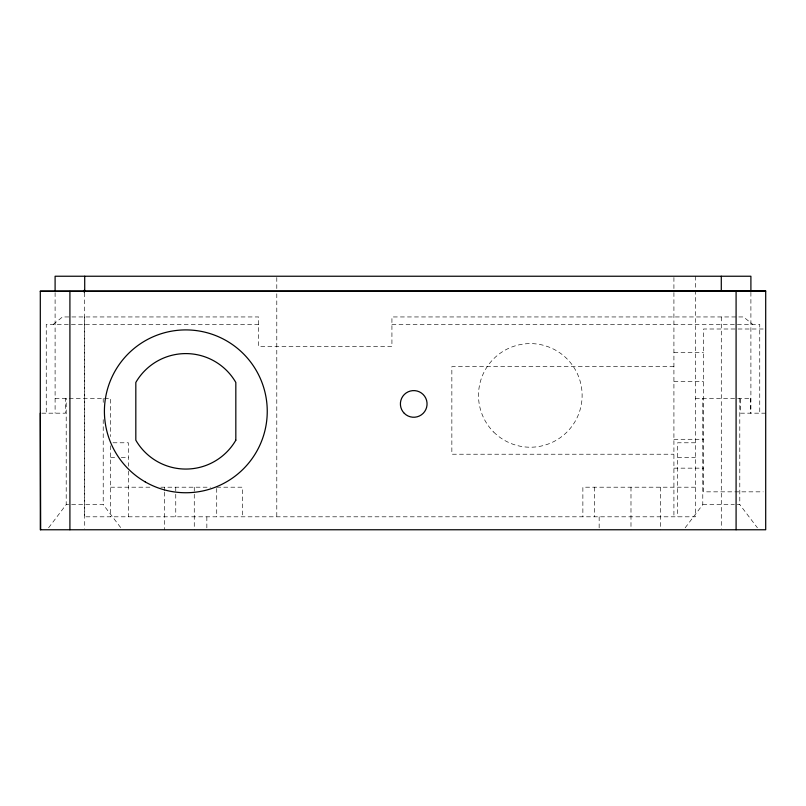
<?xml version="1.0" encoding="UTF-8"?>
<svg xmlns="http://www.w3.org/2000/svg" width="806" height="806" viewBox="0 0 806 806"><rect width="100%" height="100%" fill="white"/><g stroke="black" fill="none" stroke-linecap="round" stroke-linejoin="round"><path stroke-width="0.6" stroke-dasharray="4.03 3.02" d="M48.582 527.819L66.203 504.596L66.203 398.376M685.15 527.819L702.782 504.596L702.782 398.376M53.307 324.355L62.505 316.949L258.686 316.949L258.686 346.56L391.928 346.56L391.928 316.949L743.495 316.949L752.693 324.355M258.686 324.355L46.254 324.355L46.254 413.176M391.928 324.355L759.746 324.355L759.746 413.176M763.211 328.999L703.527 328.999L703.527 491.841L763.211 491.841M673.917 352.685L703.527 352.685M673.917 366.629L451.854 366.629L451.854 454.221L673.917 454.221M673.917 381.55L703.527 381.55M55.1 398.376L110.624 398.376L110.624 436.62M695.377 398.376L750.9 398.376M41.811 413.176L65.427 413.176L65.427 398.376M765.7 413.176L740.573 413.176L740.573 398.376M673.917 439.29L703.527 439.29M112.991 442.786L128.386 442.786L128.386 466.231M695.377 442.786L677.614 442.786L677.614 516.807M110.624 457.586L116.538 457.586M121.283 457.586L128.386 457.586M677.614 457.586L695.377 457.586M673.917 468.155L703.527 468.155M110.624 487.197L152.072 487.197M160.797 487.197L210.487 487.197M216.723 487.197L242.374 487.197L242.374 516.807M695.377 487.197L582.869 487.197L582.869 516.807M66.203 504.596L68.691 504.596M71.623 504.596L103.218 504.596L120.85 527.819M702.782 504.596L734.377 504.596M737.309 504.596L739.797 504.596L757.418 527.819M750.547 398.376L750.718 413.176M750.9 292.306L750.9 413.176M739.797 398.376L739.797 504.596M721.289 316.949L721.289 528.504M695.377 276.236L695.377 516.807L84.338 516.807L84.338 292.608M673.917 277.496L673.917 291.309M673.917 292.558L673.917 516.807M660.588 487.197L660.588 529.764M630.987 487.197L630.987 529.764M599.15 516.807L599.15 529.764M594.637 487.197L594.637 516.807M276.79 277.496L276.79 288.77M276.79 293.777L276.79 516.807M216.723 488.436L216.723 516.807M206.85 516.807L206.85 529.764M194.266 487.197L194.266 529.764M175.758 487.197L175.758 516.807M164.656 487.197L164.656 490.955M164.656 492.204L164.656 529.764M128.386 471.157L128.386 516.807M110.624 445.748L110.624 516.807M103.218 398.376L103.218 403.373M103.218 419.614L103.218 504.596M84.711 316.949L84.711 528.504M55.1 292.608L55.1 413.176M493.675 432.046A51.816 51.816 0 0 0 580.36 408.823A51.816 51.816 0 0 0 516.908 345.361A51.816 51.816 0 0 0 493.675 432.046"/><path stroke-width="1.21" d="M765.7 291.047L40.3 291.047L40.3 529.764L765.7 529.764L765.7 291.047L40.3 291.379M40.3 413.176L40.673 529.764M750.9 291.349L750.9 276.236L55.1 276.236L55.1 291.349M736.09 291.087L736.09 529.764M721.289 276.236L721.289 291.047M84.711 276.236L84.711 291.047M84.338 290.019L84.338 292.528M69.91 291.379L69.91 529.764M235.826 440.197L235.826 382.457A57.74 57.74 0 0 0 135.821 382.457L135.821 440.197A57.74 57.74 0 0 0 235.826 440.197M404.31 413.347A13.319 13.319 0 0 0 426.606 407.373A13.319 13.319 0 0 0 410.284 391.051A13.319 13.319 0 0 0 404.31 413.347M145.11 481.837A81.426 81.426 0 0 0 267.249 411.332A81.426 81.426 0 0 0 145.11 340.817A81.426 81.426 0 0 0 145.11 481.837"/></g></svg>
